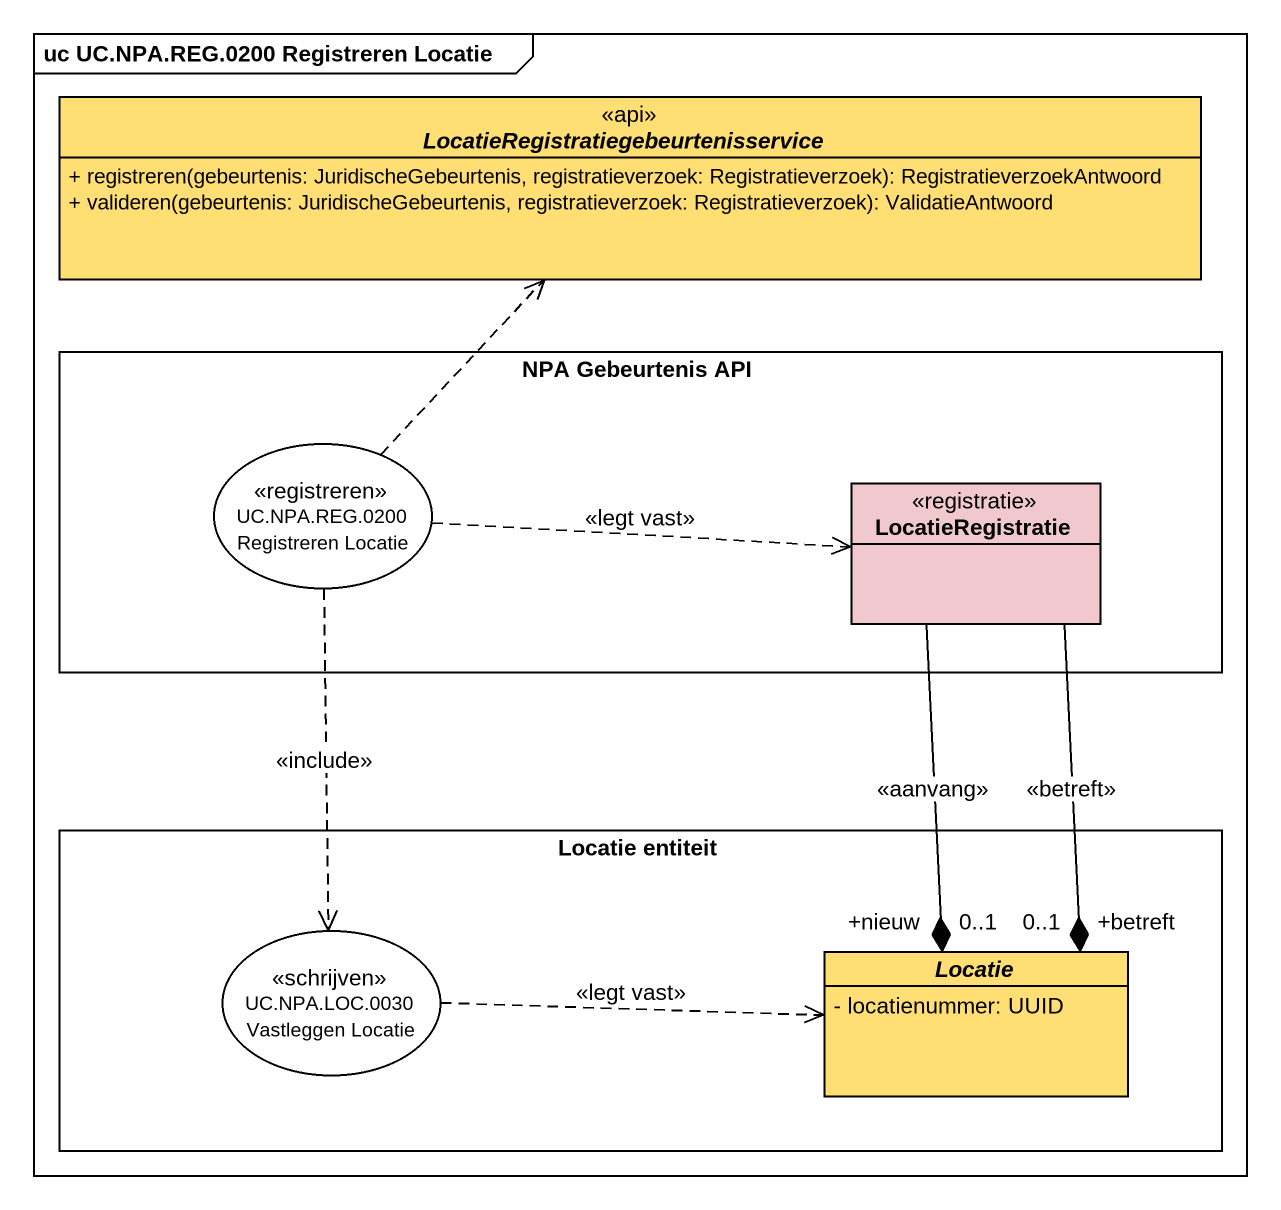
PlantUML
@startuml
mainframe uc UC.NPA.REG.0200 Registreren Locatie
allowmixing
hide circle
hide empty members
skinparam classAttributeIconSize 0
interface "LocatieRegistratiegebeurtenisservice" as LocatieRegistratiegebeurteni <<api>> #FFDE73 {
  + registreren(gebeurtenis: JuridischeGebeurtenis, registratieverzoek: Registratieverzoek): RegistratieverzoekAntwoord
  + valideren(gebeurtenis: JuridischeGebeurtenis, registratieverzoek: Registratieverzoek): ValidatieAntwoord
}
rectangle "NPA Gebeurtenis API" as NPA_Gebeurtenis_API {
  usecase "UC.NPA.REG.0200 Registreren Locatie" as UC_NPA_REG_0200_Registreren <<registreren>>
  class LocatieRegistratie <<registratie>> #F0C8CD
}
rectangle "Locatie entiteit" as Locatie_entiteit {
  usecase "UC.NPA.LOC.0030 Vastleggen Locatie" as UC_NPA_LOC_0030_Vastleggen <<schrijven>>
  abstract class Locatie #FFDE73 {
    - locatienummer: UUID
  }
}
UC_NPA_REG_0200_Registreren .up.> LocatieRegistratiegebeurteni
UC_NPA_REG_0200_Registreren .right.> LocatieRegistratie : <<legt vast>>
UC_NPA_REG_0200_Registreren ..> UC_NPA_LOC_0030_Vastleggen : <<include>>
LocatieRegistratie --* "+betreft\n0..1" Locatie : <<betreft>>
LocatieRegistratie --* "+nieuw\n0..1" Locatie : <<aanvang>>
UC_NPA_LOC_0030_Vastleggen .right.> Locatie : <<legt vast>>
@enduml
